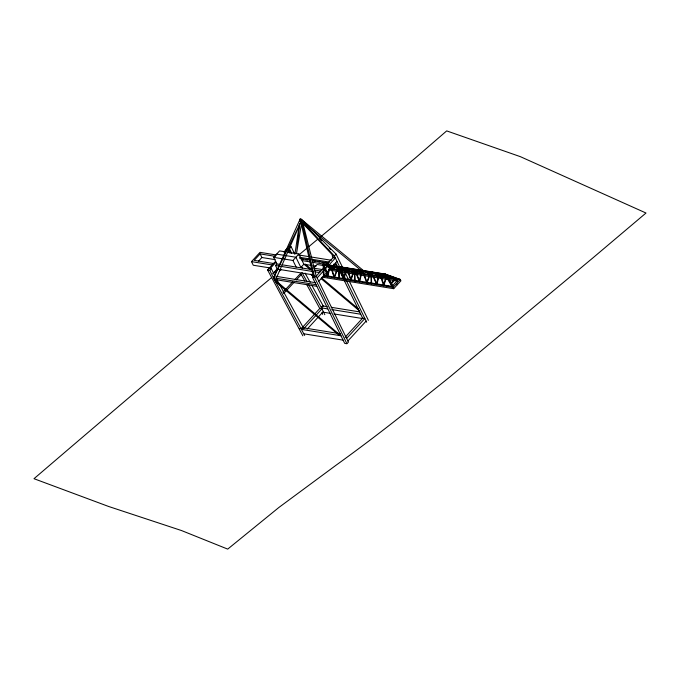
<?xml version="1.0" encoding="UTF-8"?>
<svg xmlns="http://www.w3.org/2000/svg" width="680" height="680" viewBox="0 0 680 680"><rect width="100%" height="100%" fill="white"/><g stroke="black" fill="none" stroke-linecap="round" stroke-linejoin="round"><path stroke-width="1.02" d="M299.71 223.236L296.539 253.572L301.614 222.904M299.931 221.136L300.144 219.045L301.257 219.224L363.4 270.547M299.37 224.238L294.874 254.371L291.21 246.849L289.025 246.5M299.837 221.127L300.144 219.045L301.954 220.855M329.808 265.999L327.513 275.375L324.224 265.098M361.811 271.159L359.363 280.678L355.283 270.113M379.091 273.955L376.644 283.365L371.892 272.791M346.214 268.642L343.672 278.128L339.66 267.589M353.838 269.875L350.923 279.387L347.387 268.838M386.214 276.709L383.732 284.317L380.383 274.159M386.537 277.262L383.724 285.838L379.721 274.057L376.779 284.725L371.314 272.697L371.637 283.892M370.277 272.527L366.945 282.183L363.086 271.371M337.918 267.308L334.245 276.599L330.913 266.177M276.275 278.264L300.841 222.062L273.572 277.822L275.578 281.699L339.481 335.537M316.064 284.682L273.572 277.822L300.144 219.045L313.531 277.38M285.039 251.651L286.501 249.254M276.947 269.093L272.884 273.844L277.236 269.084L313.616 274.958M269.832 267.903L253.257 265.234L251.498 261.63L260.015 252.339L276.582 255.008M275.434 256.368L260.117 253.903L254.184 260.372L273.589 263.508M258.578 261.103L261.876 257.507L275.145 259.649M279.93 264.444L276.887 263.959L273.666 257.354L279.582 250.886L285.676 251.872M302.855 335.809L267.563 269.926L274.771 262.063M283.892 252.101L287.3 248.378M270.266 268.464L276.021 262.183M267.563 269.926L269.773 270.283L271.286 268.634L275.085 276.173M290.675 253.053L288.49 248.574L289.484 248.736L291.21 246.849M277.236 269.084L275.485 265.489L276.887 263.959M304.683 335.435L273.436 277.805L274.448 276.7M273.572 277.822L274.575 276.726M273.666 257.354L292.944 260.466L298.868 253.997L303.85 264.205L310.947 265.353M303.85 264.205L300.875 267.444L295.902 257.236L285.753 255.603M311.066 274.116L311.721 275.459L312.383 274.737M344.692 343.392L312.418 277.202L313.93 275.545M360.647 270.104L302.719 222.224L316.157 275.91L314.644 277.559L312.418 277.202M314.976 271.856L319.132 272.527L320.671 271.269M312.239 262.242L326.459 264.537L327.981 263.287M345.431 343.51L346.919 343.749L314.644 277.559L301.257 219.224L336.107 254.133L334.381 256.012L332.154 255.654L333.132 257.661L335.368 258.017L317.144 277.916M316.157 276.199L323.298 268.396M333.132 257.661L326.459 264.537M318.767 281.248L336.991 261.35M276.361 278.715L302.829 326.868L301.308 328.525L299.327 328.576M302.251 327.615L319.77 308.482L321.954 308.83L304.436 327.964M324.819 314.704L321.249 307.377L322.966 305.49L311.703 285.107M327.199 306.663L323.221 306.017L321.504 307.896L327.692 308.899M307.164 329.162L323.289 311.559M345.1 337.272L362.627 318.138L364.854 318.503L346.63 338.394M393.703 288.694L400.936 280.798L400.282 279.446L385.322 274.082L323.119 264.044L323.459 276.123L393.048 287.343L393.703 288.694L322.099 277.134M347.897 340.986L366.12 321.087M347.429 343.196L348.432 342.1L316.157 275.91M283.62 293.556L294.202 282.192M296.319 279.922L301.249 274.618M391.221 282.829L395.428 278.341M391.578 283.475L396.151 278.596M282.914 292.255L292.817 281.707M294.933 279.446L300.594 273.42L304.819 281.095M271.379 277.797C191.667 344.08 112.727 411.264 34 478.703L108.638 506.481L181.518 530.553L227.715 549.108L278.97 507.399L336.005 465.256A1836.519 1407.778 -68.9 0 0 426.776 395.428L448.63 377.935L592.696 258.069L646 213.019L520.387 156.672L446.692 130.892L415.123 158.194L319.294 237.932M279.497 271.039L281.12 269.688M298.988 254.822L307.113 248.064M308.737 246.713L317.671 239.275M387.048 286.374L387.898 285.685M287.708 252.195L298.868 253.997M298.486 254.949L308.754 256.606M310.811 256.938L331.364 260.253M299.396 257.261L309.8 258.935M311.874 259.275L329.562 262.123M276.615 254.125L283.721 255.272M299.786 258.493L310.173 260.168M312.256 260.5L327.845 263.015M301.223 259.046L303.297 259.377M305.379 259.718L307.462 260.049M313.701 261.06L315.784 261.392M317.866 261.732L319.949 262.063M322.031 262.403L328.27 263.406M333.472 264.248L336.591 264.75M302.09 260.601L310.207 261.911M331.219 268.311L324.181 264.435L331.041 265.531M339.515 266.9L332.188 265.719L341.13 269.56L339.804 268.141M360.366 270.249L339.949 266.968L350.727 271.456L347.174 268.124L357.62 272.57L355.529 270.164M369.597 271.736L362.346 270.572L371.986 274.618L371.084 272.808M370.634 271.898L381.421 273.632M382.432 273.793L385.483 274.286L399.466 279.319M323.144 264.92L385.161 274.933L392.445 287.249M323.17 265.472L317.067 264.495L313.701 268.166L322.856 269.637M312.978 265.676L316.022 266.169M330.055 268.914L397.936 279.871L392.003 286.348L324.122 275.392M328.746 269.943L397.545 281.044M281.962 264.775L311.398 269.526M314.44 270.019L320.535 270.997M251.498 261.63L272.212 264.971M275.485 265.489L312.902 271.524M269.076 268.277L271.286 268.634M311.721 275.459L313.795 275.8M276.123 276.335L315.503 282.693M316.854 286.297L274.354 279.438L340.977 335.775L301.758 329.443L303.28 327.794L340.425 333.786M331.202 307.3L359.83 311.925M331.823 309.561L360.714 314.228M323.629 312.264L330.854 313.429M333.948 313.93L362.848 318.589L344.479 280.925M303.892 333.812L343.102 340.136M399.849 279.922L386.988 275.324L393.49 286.866M372.478 272.195L383.724 276.411L380.281 273.453M382.339 273.998L391.536 277.618M362.712 270.852L372.615 274.983L371.671 272.756M347.565 268.192L356.906 272.144L355.589 270.708M332.554 266.024L341.947 270.036L339.626 267.461M324.181 264.435L334.339 268.812L332.291 266.424M324.708 264.512L333.6 268.37L331.678 266.245M355.691 269.501L363.978 273.284L362.644 271.839M386.469 274.644L393.1 278.29M385.483 274.286L392.615 278.214L380.962 273.564L384.65 276.93L371.883 272.102L378.99 276.012M371.356 272.017L378.462 275.927M362.363 273.334L355.283 269.433L364.65 273.7L362.95 271.771M354.832 269.356L361.921 273.258M340.391 267.385L346.57 270.784M339.923 267.308L346.103 270.708M304.147 264.375L310.624 269.824M321.155 278.69L359.227 310.726M305.32 264.137L311.754 269.569M321.411 277.712L358.42 308.95M347.31 268.642L349.936 271.031M319.575 238.501L321.776 240.712M329.12 248.064L330.591 249.534M302.719 222.224L334.381 256.012L341.164 269.926M302.328 222.81L333.268 255.833M385.322 274.082L393.048 287.343L400.282 279.446L330.692 268.226L323.119 264.044L327.08 272.17M301.461 266.577L302.49 268.43M305.048 273.062L310.165 282.327M301.988 272.527L307.054 281.699M308.575 284.452L321.249 307.377M306.85 284.801L319.77 308.482M396.661 283.399L397.315 284.741M336.107 254.133L348.559 279.659M349.477 281.554L368.381 320.322M342.1 271.83L366.656 322.201M335.801 263.135L343.085 278.069M322.966 305.49L323.221 306.017M321.878 312.791L322.643 314.373M289.484 248.736L291.771 253.427M288.125 250.342L289.433 253.028M292.944 260.466L296.166 267.07M302.829 326.868L303.731 328.729M269.773 270.283L273.436 277.805M260.117 253.903L261.876 257.507M354.748 281.163L354.407 269.969L350.897 280.543L346.74 268.727L343.817 279.403L339.082 267.495L339.397 278.69M371.178 283.815L370.855 272.62L366.979 283.144L362.245 271.235L359.49 281.928L354.764 270.028L355.079 281.223M338.887 278.604L338.563 267.41L334.22 277.856L330.344 266.084L327.632 276.794L323.748 265.022L324.062 276.216"/></g></svg>
